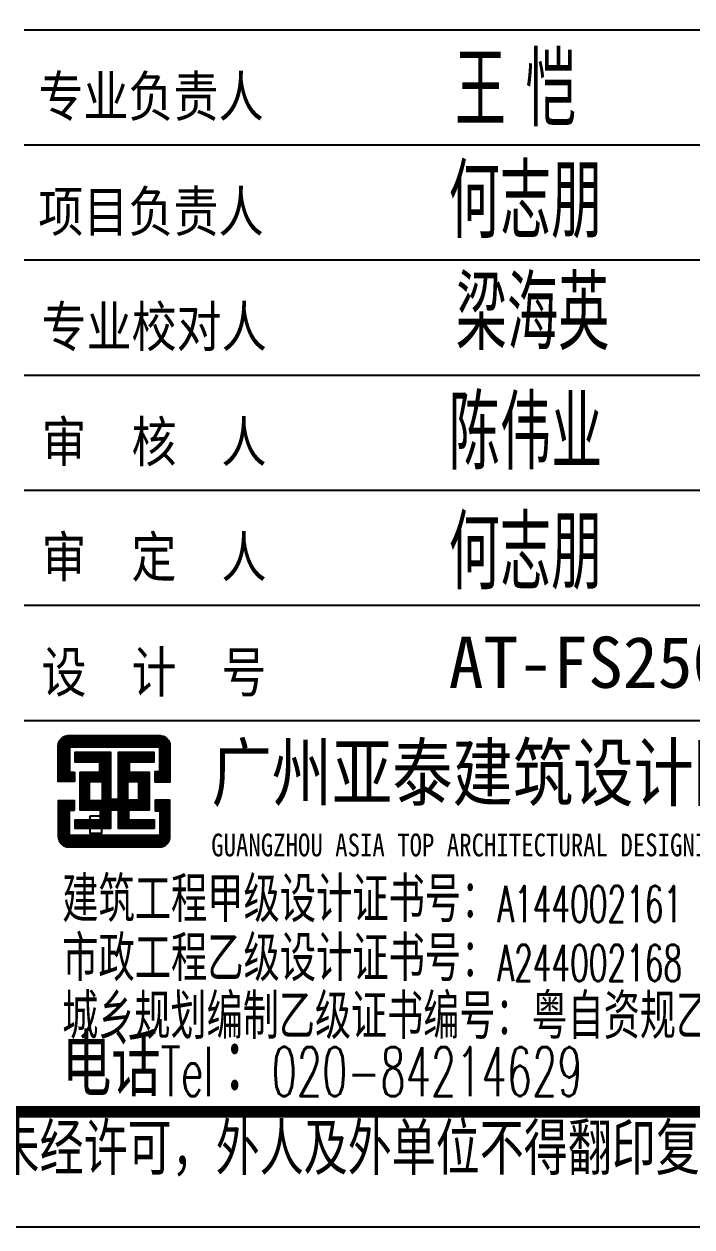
# Model space of a CAD drawing. Header units: millimetres. Extents: x 684779 to 686470, y 2544898 to 2545979.
# Drawn here: x 686026 to 686071.7, y 2545150.1 to 2545232.3 of the extents above; entities that cross this region are included whole.
import ezdxf

# ---------------------------------------------------------------- set-up
doc = ezdxf.new("R2010")
doc.units = ezdxf.units.MM
for name, color, linetype in [('13', 13, 'Continuous'), ('14', 14, 'Continuous'), ('PUB_TITLE', 4, 'Continuous')]:
    doc.layers.add(name, color=color, linetype=linetype)
doc.styles.add('HT', font='')
doc.styles.add('HZTXT', font='romane.shx', dxfattribs={"width": 0.7, "bigfont": 'hztxt.shx'})
doc.styles.get("Standard").update_dxf_attribs({"font": ''})
doc.styles.add('TXT', font='txt')
doc.styles.add('天正', font='simplex8.shx', dxfattribs={"width": 0.8, "bigfont": 'hztxt.shx'})
doc.styles.add('宋体', font='')
doc.styles.get('HT').set_extended_font_data('SimHei')
doc.styles.get('Standard').set_extended_font_data('SimSun')
doc.styles.get('宋体').set_extended_font_data('SimSun')

# ---------------------------------------------------------------- blocks, each defined once
blk = doc.blocks.new('图框')
at = {"layer": '14'}
h = blk.add_hatch(dxfattribs=at)
h.set_pattern_fill('ANSI31', color=256, scale=235.966619, angle=135, style=0)
h.set_pattern_definition([(180, (-414407.047, -295543.153), (-6e-15, -29.4958274), [])])
edge = h.paths.add_edge_path()
edge.add_line((98737, -104711), (98737, -104904))
edge.add_line((98737, -104904), (98405, -104904))
edge.add_line((98405, -104904), (98405, -104171))
edge.add_arc((98617, -104171), 212, 90, 180, ccw=False)
edge.add_line((98617, -103958), (100481, -103958))
edge.add_arc((100481, -104171), 212, 0, 90, ccw=False)
edge.add_line((100694, -104171), (100694, -104916))
edge.add_line((100694, -104916), (100388, -104916))
edge.add_line((100388, -104916), (100388, -104694))
edge.add_line((100388, -104694), (100456, -104694))
edge.add_line((100456, -104694), (100489, -104694))
edge.add_line((100489, -104694), (100489, -104194))
edge.add_line((100489, -104194), (98633, -104194))
edge.add_line((98633, -104194), (98633, -104711))
edge.add_line((98633, -104711), (98737, -104711))
h.paths.add_polyline_path([(99638, -105260), (99638, -104298), (100364, -104298), (100364, -104506), (99860, -104506), (99860, -104710), (100267, -104710), (100267, -105490), (99844, -105490), (99844, -105685), (100368, -105685), (100368, -105867), (99641, -105867), (99641, -105486), (99476, -105486), (99476, -105867), (98749, -105867), (98749, -105685), (99273, -105685), (99273, -105490), (98850, -105490), (98850, -104710), (99257, -104710), (99257, -104506), (98753, -104506), (98753, -104298), (99478, -104298), (99478, -105260)])
h.paths.add_polyline_path([(99060, -104907), (99291, -104907), (99291, -105275), (99060, -105275)], flags=16)
h.paths.add_polyline_path([(100056, -104907), (99826, -104907), (99826, -105275), (100056, -105275)], flags=16)
edge = h.paths.add_edge_path()
edge.add_line((98737, -105488), (98737, -105295))
edge.add_line((98737, -105295), (98405, -105295))
edge.add_line((98405, -105295), (98405, -106029))
edge.add_arc((98617, -106029), 212, 180, 270)
edge.add_line((98617, -106241), (100481, -106241))
edge.add_arc((100481, -106029), 212, 270, 360)
edge.add_line((100694, -106029), (100694, -105283))
edge.add_line((100694, -105283), (100388, -105283))
edge.add_line((100388, -105283), (100388, -105505))
edge.add_line((100388, -105505), (100456, -105505))
edge.add_line((100456, -105505), (100489, -105505))
edge.add_line((100489, -105505), (100489, -106005))
edge.add_line((100489, -106005), (98633, -106005))
edge.add_line((98633, -106005), (98633, -105488))
edge.add_line((98633, -105488), (98737, -105488))
at = {"layer": '14', "color": 14}
for p, q in [((97702, -89490), (121299, -89490)), ((97702, -91850), (121299, -91850)), ((97702, -94210), (121299, -94210)), ((97702, -94210), (121299, -94210)), ((97702, -94210), (121299, -94210)), ((97702, -96569), (121299, -96569)), ((97702, -98929), (121299, -98929)), ((97702, -101289), (121299, -101289)), ((97702, -103648), (121299, -103648)), ((97702, -103648), (121299, -103648))]:
    blk.add_line(p, q, dxfattribs=at)
at = {"layer": '14'}
for points in [[(98737, -104711), (98737, -104904), (98405, -104904), (98405, -104171, -0.414214), (98617, -103958), (100481, -103958, -0.414214), (100694, -104171), (100694, -104916), (100388, -104916), (100388, -104694), (100456, -104694), (100489, -104694), (100489, -104194), (98633, -104194), (98633, -104711)], [(98737, -105488), (98737, -105295), (98405, -105295), (98405, -106029, 0.414214), (98617, -106241), (100481, -106241, 0.414214), (100694, -106029), (100694, -105283), (100388, -105283), (100388, -105505), (100456, -105505), (100489, -105505), (100489, -106005), (98633, -106005), (98633, -105488)]]:
    blk.add_lwpolyline(points, format="xyb", close=True, dxfattribs=at)
blk.add_lwpolyline([(99638, -105260), (99638, -105260), (99638, -104298), (100364, -104298), (100364, -104506), (99860, -104506), (99860, -104710), (100267, -104710), (100267, -105490), (99844, -105490), (99844, -105685), (100368, -105685), (100368, -105867), (99641, -105867), (99641, -105486), (99476, -105486), (99476, -105867), (98749, -105867), (98749, -105685), (99273, -105685), (99273, -105490), (98850, -105490), (98850, -104710), (99257, -104710), (99257, -104506), (98753, -104506), (98753, -104298), (99478, -104298), (99478, -105260), (99638, -105260)], dxfattribs=at)
for points in [[(100056, -104907), (99826, -104907), (99826, -105275), (100056, -105275)], [(99060, -105601), (99291, -105601), (99291, -105969), (99060, -105969)]]:
    blk.add_lwpolyline(points, close=True, dxfattribs=at)
at = {"layer": 'PUB_TITLE', "color": 14}
blk.add_lwpolyline([(-2490, -114031), (123660, -114031), (123660, -24931), (-2490, -24931)], close=True, dxfattribs=at)
at = {"layer": 'PUB_TITLE', "color": 14, "const_width": 236}
blk.add_lwpolyline([(3409, -111671), (121299, -111671), (121299, -27291), (3409, -27291)], close=True, dxfattribs=at)
at = {"layer": '13', "color": 7, "style": 'HZTXT', "width": 0.7}
for s, p in [('王 恺', (106535, -91476)), ('何志朋', (106409, -93764)), ('梁海英', (106553, -96053)), ('陈伟业', (106409, -98507)), ('何志朋', (106409, -100964))]:
    blk.add_text(s, height=1500, dxfattribs=at).set_placement(p)
at = {"layer": '13', "color": 7, "style": 'TXT'}
blk.add_text('AT-FS25023', height=1050, dxfattribs=at).set_placement((106409, -102981))
at = {"layer": '13', "color": 13, "style": '天正'}
for s, height, rotation, width, p in [('建筑工程甲级设计证书号：', 929.56, 359.9998, 0.8, (98484, -107783)), ('A144002161', 743.6, 359.9998, 0.6, (107408, -107783)), ('市政工程乙级设计证书号：', 929.56, 359.9998, 0.8, (98484, -108992)), ('A244002168', 743.6, 359.9998, 0.6, (107408, -108992)), ('城乡规划编制乙级证书编号：粤自资规乙字', 925.37, 359.9997, 0.8, (98484, -110178)), ('电话', 1260.3, 359.9998, 0.8, (98484, -111351)), ('Tel', 1008.3, 359.9998, 0.6, (100501, -111351)), ('：', 1260, 359.9998, 0.8, (101769, -111351)), ('020-84214629', 1008.27, 359.9998, 0.6, (102777, -111351))]:
    blk.add_text(s, height=height, rotation=rotation, dxfattribs=dict(at, width=width)).set_placement(p)
at = {"layer": '14', "color": 14, "style": '宋体', "width": 0.82}
for s, p in [('专业负责人', (97995, -91270)), ('项目负责人', (97995, -93630)), ('专业校对人', (98059, -95990, -58625)), ('审  核  人', (98059, -98349, -58625)), ('审  定  人', (98059, -100709, -58625)), ('设  计  号', (98059, -103069, -58625))]:
    blk.add_text(s, height=825.9, dxfattribs=at).set_placement(p)
at = {"layer": '14', "style": 'HT', "width": 0.8}
blk.add_text('广州亚泰建筑设计院有限公司', height=1132.64, dxfattribs=at).set_placement((101545, -105283))
at = {"layer": '14', "width": 0.8}
blk.add_text('GUANGZHOU ASIA TOP ARCHITECTURAL DESIGNINSTITUTE CO.,LTD', height=467.21, rotation=359.9997, dxfattribs=at).set_placement((101539, -106435, -58625))
at = {"layer": '14', "style": 'HZTXT', "width": 0.85}
blk.add_text('图纸版权属设计单位所有，未经许可，外人及外单位不得翻印复制作为其他工程之用。', height=1061.85, rotation=359.9997, dxfattribs=at).set_placement((86287, -112965))

msp = doc.modelspace()

# ---------------------------------------------------------------- block references
at = {"xscale": 0.003333333, "yscale": 0.003333333, "zscale": 0.003333333}
msp.add_blockref('图框', (685700.361, 2545530.23), dxfattribs=at)

doc.saveas('drawing.dxf')
